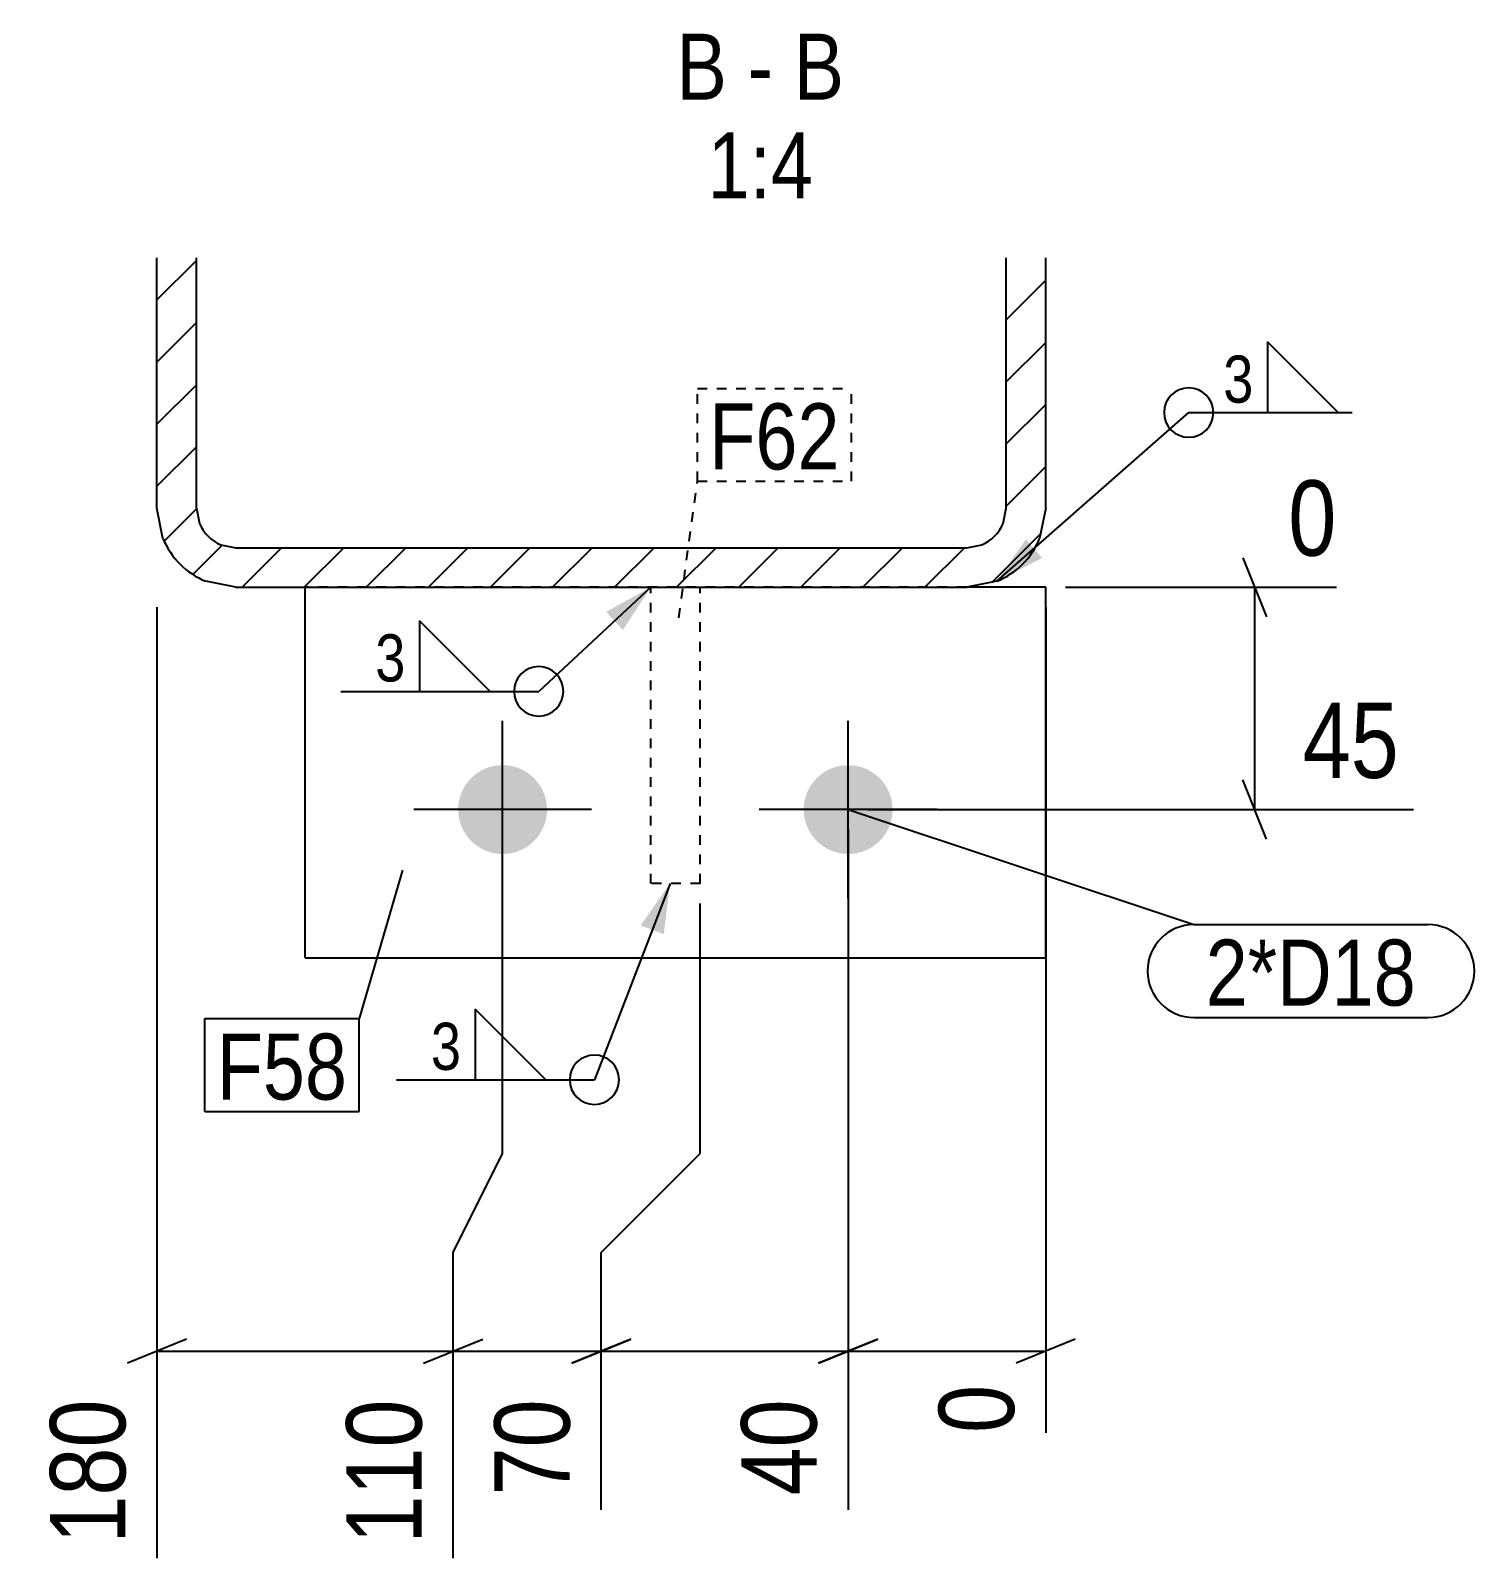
# Model space of a CAD drawing. Header units: millimetres. Extents: x 5277 to 67222, y 8 to 1401.
# Drawn here: x 21781.8 to 22074.3, y 9.3 to 318.9 of the extents above; entities that cross this region are included whole.
import ezdxf

# ---------------------------------------------------------------- set-up
doc = ezdxf.new("R2010")
doc.units = ezdxf.units.MM
doc.linetypes.add('DXK_LINE_DOT2', pattern=[3.9198, 1.9599, -1.9599])
for name, color, linetype in [('MÅLSÆTNING', 7, 'Continuous'), ('STÅL', 7, 'Continuous'), ('TEKST', 7, 'Continuous')]:
    doc.layers.add(name, color=color, linetype=linetype)
doc.styles.add('Arial Narrow', font='ARIALN.TTF', dxfattribs={"height": 0.2})

msp = doc.modelspace()

# ---------------------------------------------------------------- hatches: boundary and pattern name
at = {"layer": 'STÅL', "linetype": 'Continuous'}
h = msp.add_hatch(dxfattribs=at)
h.set_pattern_fill('', scale=2.8, style=0, pattern_type=0)
h.set_pattern_definition([(45, (21979.4455, 272.886), (-6.2862, 6.2862), [])])
h.paths.add_polyline_path([(21987.45, 272.89), (21979.45, 272.89), (21979.45, 222.15), (21978.84, 219.09), (21977.1, 216.49), (21974.51, 214.76), (21971.45, 214.15), (21823.45, 214.15), (21820.38, 214.76), (21817.79, 216.49), (21816.05, 219.09), (21815.45, 222.15), (21815.45, 272.89), (21807.45, 272.89), (21807.45, 222.15), (21808.66, 216.03), (21812.13, 210.84), (21817.32, 207.37), (21823.45, 206.15), (21971.45, 206.15), (21977.57, 207.37), (21982.76, 210.84), (21986.23, 216.03), (21987.45, 222.15)])
for points in [[(21868.45, 161.15, -1), (21886.45, 161.15, -1)], [(21938.45, 161.15, -1), (21956.45, 161.15, -1)]]:
    msp.add_hatch(color=96, dxfattribs=at).paths.add_polyline_path(points)
at = {"layer": 'TEKST', "linetype": 'Continuous'}
for points in [[(21986.73, 212.09), (21977.57, 207.37), (21983.43, 215.85)], [(21898.42, 201.18), (21907.45, 206.15), (21901.82, 197.51)], [(21905.42, 137.72), (21911.36, 146.15), (21910.09, 135.92)]]:
    msp.add_hatch(color=3, dxfattribs=at).paths.add_polyline_path(points)

# ---------------------------------------------------------------- linework, layer by layer
at = {"layer": 'MÅLSÆTNING', "color": 7, "linetype": 'Continuous'}
for p, q in [((22027.4, 212.15), (22032.2, 200.15)), ((21991.45, 206.15), (22046.35, 206.15)), ((22029.8, 161.15), (22029.8, 206.15)), ((21807.45, 202.15), (21807.45, 9.6)), ((21987.45, 202.15), (21987.45, 34.93)), ((22032.2, 155.15), (22027.4, 167.15)), ((21951.45, 161.15), (22061.93, 161.15)), ((21877.45, 91.48), (21877.45, 157.15)), ((21877.45, 91.48), (21877.45, 157.15)), ((21947.45, 157.15), (21947.45, 19.35)), ((21947.45, 157.15), (21947.45, 19.35)), ((21917.45, 91.48), (21917.45, 142.15)), ((21917.45, 91.48), (21917.45, 142.15)), ((21867.45, 71.48), (21877.45, 91.48)), ((21867.45, 71.48), (21877.45, 91.48)), ((21897.45, 71.48), (21917.45, 91.48)), ((21897.45, 71.48), (21917.45, 91.48)), ((21867.45, 9.6), (21867.45, 71.48)), ((21867.45, 9.6), (21867.45, 71.48)), ((21897.45, 19.35), (21897.45, 71.48)), ((21897.45, 19.35), (21897.45, 71.48)), ((21813.45, 53.88), (21801.45, 49.08)), ((21861.45, 49.08), (21873.45, 53.88)), ((21861.45, 49.08), (21873.45, 53.88)), ((21891.45, 49.08), (21903.45, 53.88)), ((21903.45, 53.88), (21891.45, 49.08)), ((21953.45, 53.88), (21941.45, 49.08)), ((21941.45, 49.08), (21953.45, 53.88)), ((21993.45, 53.88), (21981.45, 49.08)), ((21807.45, 51.48), (21867.45, 51.48)), ((21867.45, 51.48), (21897.45, 51.48)), ((21897.45, 51.48), (21947.45, 51.48)), ((21947.45, 51.48), (21987.45, 51.48))]:
    msp.add_line(p, q, dxfattribs=at)
at = {"layer": 'STÅL', "color": 2, "linetype": 'Continuous'}
for p, q in [((21807.45, 222.15), (21807.45, 272.89)), ((21815.45, 222.15), (21815.45, 272.89)), ((21979.45, 222.15), (21979.45, 272.89)), ((21987.45, 222.15), (21987.45, 272.89)), ((21808.66, 216.03), (21807.45, 222.15)), ((21815.45, 222.15), (21816.05, 219.09)), ((21978.84, 219.09), (21979.45, 222.15)), ((21987.45, 222.15), (21986.23, 216.03)), ((21820.38, 214.76), (21823.45, 214.15)), ((21823.45, 214.15), (21971.45, 214.15)), ((21971.45, 214.15), (21974.51, 214.76)), ((21823.45, 206.15), (21817.32, 207.37)), ((21823.45, 206.15), (21971.45, 206.15)), ((21837.45, 131.15), (21837.45, 206.15)), ((21977.57, 207.37), (21971.45, 206.15)), ((21987.45, 206.15), (21971.45, 206.15)), ((21987.45, 131.15), (21987.45, 206.15)), ((21837.45, 131.15), (21987.45, 131.15))]:
    msp.add_line(p, q, dxfattribs=at)
at = {"layer": 'STÅL', "color": 7, "linetype": 'DXK_LINE_DOT2'}
for p, q in [((21971.45, 206.15), (21837.45, 206.15)), ((21907.45, 146.15), (21907.45, 206.15)), ((21917.45, 146.15), (21917.45, 206.15)), ((21917.45, 146.15), (21907.45, 146.15))]:
    msp.add_line(p, q, dxfattribs=at)
at = {"layer": 'STÅL', "color": 96, "linetype": 'Continuous'}
for p, q in [((21877.45, 143.15), (21877.45, 179.15)), ((21947.45, 143.15), (21947.45, 179.15)), ((21895.45, 161.15), (21859.45, 161.15)), ((21965.45, 161.15), (21929.45, 161.15))]:
    msp.add_line(p, q, dxfattribs=at)
at = {"layer": 'STÅL', "color": 2, "linetype": 'Continuous'}
for centre, radius, start, end in [((21823.45, 222.15), 8, 202.5, 247.5), ((21971.45, 222.15), 8, 292.5, 337.5), ((21823.45, 222.15), 16, 202.5, 247.5), ((21971.45, 222.15), 16, 292.5, 337.5)]:
    msp.add_arc(centre, radius, start, end, dxfattribs=at)
at = {"layer": 'TEKST', "color": 3, "linetype": 'Continuous'}
for p, q in [((22046.67, 241.54), (22032.38, 255.83)), ((22032.38, 255.83), (22032.38, 241.54)), ((21977.57, 207.37), (22016.43, 241.54)), ((22032.38, 241.54), (22046.67, 241.54)), ((21907.45, 206.15), (21884.77, 185.09)), ((21874.91, 185.09), (21860.62, 199.38)), ((21860.62, 199.38), (21860.62, 185.09)), ((21860.62, 185.09), (21874.91, 185.09)), ((21911.36, 146.15), (21896.04, 106.44)), ((21886.18, 106.44), (21871.9, 120.73)), ((21871.9, 120.73), (21871.9, 106.44)), ((21871.9, 106.44), (21886.18, 106.44))]:
    msp.add_line(p, q, dxfattribs=at)
at = {"layer": 'TEKST', "color": 7, "linetype": 'DXK_LINE_DOT2'}
for p, q in [((21916.91, 246.43), (21948.14, 246.43)), ((21916.91, 227.63), (21916.91, 246.43)), ((21948.14, 227.63), (21948.14, 246.43)), ((21913.14, 199.99), (21916.91, 227.63)), ((21916.91, 227.63), (21948.14, 227.63))]:
    msp.add_line(p, q, dxfattribs=at)
at = {"layer": 'TEKST', "color": 7, "linetype": 'Continuous'}
for p, q in [((21947.45, 161.15), (22017.47, 137.86)), ((21857.18, 148.87), (21848.38, 118.82)), ((22017.47, 137.86), (22064.89, 137.86)), ((21817.15, 118.82), (21848.38, 118.82)), ((21817.15, 100.02), (21817.15, 118.82)), ((21848.38, 100.02), (21848.38, 118.82)), ((22017.47, 119.06), (22064.89, 119.06)), ((21817.15, 100.02), (21848.38, 100.02))]:
    msp.add_line(p, q, dxfattribs=at)
at = {"layer": 'TEKST', "color": 3, "linetype": 'Continuous'}
for centre, start, end in [((22016.43, 241.54), 90, 270), ((21884.77, 185.09), 90, 270), ((21884.77, 185.09), 270, 90), ((21896.04, 106.44), 90, 270), ((21896.04, 106.44), 270, 90)]:
    msp.add_arc(centre, 5, start, end, dxfattribs=at)
at = {"layer": 'TEKST', "color": 7, "linetype": 'Continuous'}
for centre, start, end in [((22017.47, 128.46), 90, 270), ((22064.89, 128.46), 270, 90)]:
    msp.add_arc(centre, 9.4, start, end, dxfattribs=at)

# ---------------------------------------------------------------- wipeouts: each hides what was drawn before it
at = {"color": 0, "linetype": 'Continuous'}
for points, layer in [([(22062.21, 164.35), (22062.21, 186.75), (22036.31, 186.75), (22036.31, 164.35)], 'MÅLSÆTNING'), ([(21804.25, 44.96), (21781.85, 44.96), (21781.85, 9.31), (21804.25, 9.31)], 'MÅLSÆTNING'), ([(21864.25, 44.96), (21841.85, 44.96), (21841.85, 9.31), (21864.25, 9.31)], 'MÅLSÆTNING'), ([(21894.25, 44.96), (21871.85, 44.96), (21871.85, 19.06), (21894.25, 19.06)], 'MÅLSÆTNING'), ([(21944.25, 44.96), (21921.85, 44.96), (21921.85, 19.06), (21944.25, 19.06)], 'MÅLSÆTNING'), ([(21922.91, 304.89), (21922.91, 318.89), (21912.68, 318.89), (21912.68, 304.89)], 'TEKST'), ([(21932.21, 304.89), (21932.21, 318.89), (21927.11, 318.89), (21927.11, 304.89)], 'TEKST'), ([(21946.64, 304.89), (21946.64, 318.89), (21936.41, 318.89), (21936.41, 304.89)], 'TEKST'), ([(21940.32, 284.89), (21940.32, 298.89), (21919, 298.89), (21919, 284.89)], 'TEKST')]:
    msp.add_wipeout(points, dxfattribs=at).dxf.layer = layer
at = {"color": 0}
for points in [[(22030.33, 242.74), (22030.33, 254.34), (22022.63, 254.34), (22022.63, 242.74)], [(21858.57, 186.29), (21858.57, 197.89), (21850.87, 197.89), (21850.87, 186.29)], [(22062.49, 121.46), (22062.49, 135.46), (22019.87, 135.46), (22019.87, 121.46)], [(21869.84, 107.64), (21869.84, 119.24), (21862.14, 119.24), (21862.14, 107.64)], [(21845.98, 102.42), (21845.98, 116.42), (21819.55, 116.42), (21819.55, 102.42)]]:
    msp.add_wipeout(points, dxfattribs=at).dxf.layer = 'TEKST'

# ---------------------------------------------------------------- next in the draw order: linework, layer by layer
at = {"layer": 'TEKST', "color": 3, "linetype": 'Continuous'}
for p, q in [((22016.43, 241.54), (22049.53, 241.54)), ((21844.67, 185.09), (21884.77, 185.09)), ((21855.94, 106.44), (21896.04, 106.44))]:
    msp.add_line(p, q, dxfattribs=at)
msp.add_arc((22016.43, 241.54), 5, 270, 90, dxfattribs=at)

# ---------------------------------------------------------------- next in the draw order: texts
at = {"layer": 'MÅLSÆTNING', "color": 3, "linetype": 'Continuous', "style": 'Arial Narrow'}
msp.add_text('45', height=15.271, dxfattribs=at).set_placement((22039.51, 167.55))
for s, p in [('180', (21801.05, 12.51)), ('110', (21861.05, 12.51)), ('70', (21891.05, 22.26)), ('40', (21941.05, 22.26))]:
    msp.add_text(s, height=15.271, rotation=90.0002, dxfattribs=at).set_placement(p)
at = {"layer": 'TEKST', "color": 3, "linetype": 'Continuous', "style": 'Arial Narrow'}
for s, height, p in [('B', 13.36, (21912.68, 304.89)), ('B', 13.36, (21936.41, 304.89)), ('-', 13.36, (21927.11, 304.89)), ('1:4', 13.362, (21919, 284.89))]:
    msp.add_text(s, height=height, dxfattribs=at).set_placement(p)
at = {"layer": 'TEKST', "color": 3, "style": 'Arial Narrow'}
for p in [(22023.43, 243.54), (21851.67, 187.09), (21862.94, 108.44)]:
    msp.add_text('3', height=9.54, dxfattribs=at).set_placement(p)

# ---------------------------------------------------------------- next in the draw order: wipeouts: each hides what was drawn before it
at = {"color": 0, "linetype": 'Continuous'}
for points in [[(22049.55, 209.35), (22049.55, 231.75), (22033.4, 231.75), (22033.4, 209.35)], [(21984.25, 47.88), (21961.85, 47.88), (21961.85, 31.73), (21984.25, 31.73)]]:
    msp.add_wipeout(points, dxfattribs=at).dxf.layer = 'MÅLSÆTNING'
at = {"color": 0}
for points in [[(21945.74, 230.03), (21945.74, 244.03), (21919.31, 244.03), (21919.31, 230.03)], [(22062.49, 121.46), (22062.49, 135.46), (22019.87, 135.46), (22019.87, 121.46)], [(21845.98, 102.42), (21845.98, 116.42), (21819.55, 116.42), (21819.55, 102.42)]]:
    msp.add_wipeout(points, dxfattribs=at).dxf.layer = 'TEKST'

# ---------------------------------------------------------------- next in the draw order: texts
at = {"layer": 'MÅLSÆTNING', "color": 3, "linetype": 'Continuous', "style": 'Arial Narrow'}
msp.add_text('0', height=15.27, dxfattribs=at).set_placement((22036.6, 212.55))
msp.add_text('0', height=15.27, rotation=90.0002, dxfattribs=at).set_placement((21981.05, 34.93))
at = {"layer": 'TEKST', "color": 3, "style": 'Arial Narrow'}
for s, p in [('2*D18', (22019.87, 121.46)), ('F58', (21819.55, 102.42))]:
    msp.add_text(s, height=13.362, dxfattribs=at).set_placement(p)

# ---------------------------------------------------------------- next in the draw order: wipeouts: each hides what was drawn before it
at = {"color": 0}
msp.add_wipeout([(21945.74, 230.03), (21945.74, 244.03), (21919.31, 244.03), (21919.31, 230.03)], dxfattribs=at).dxf.layer = 'TEKST'

# ---------------------------------------------------------------- next in the draw order: texts
at = {"layer": 'TEKST', "color": 3, "style": 'Arial Narrow'}
msp.add_text('F62', height=13.362, dxfattribs=at).set_placement((21919.31, 230.03))

doc.saveas('drawing.dxf')
